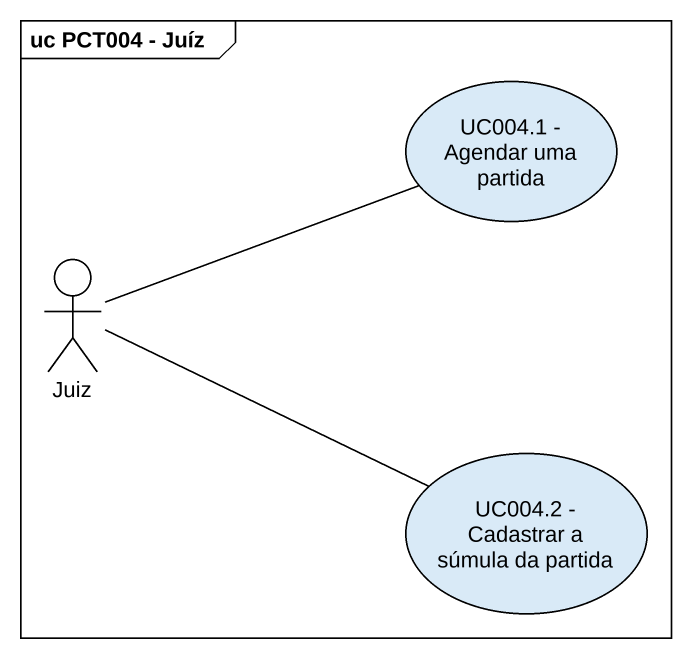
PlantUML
@startuml
mainframe uc PCT004 - Juíz
usecase "UC004.1 - Agendar uma partida" as UC004_1_Agendar_uma_partida
actor Juiz
usecase "UC004.2 - Cadastrar a súmula da partida" as UC004_2_Cadastrar_a_súmula
Juiz -right- UC004_1_Agendar_uma_partida
Juiz -right- UC004_2_Cadastrar_a_súmula
@enduml
